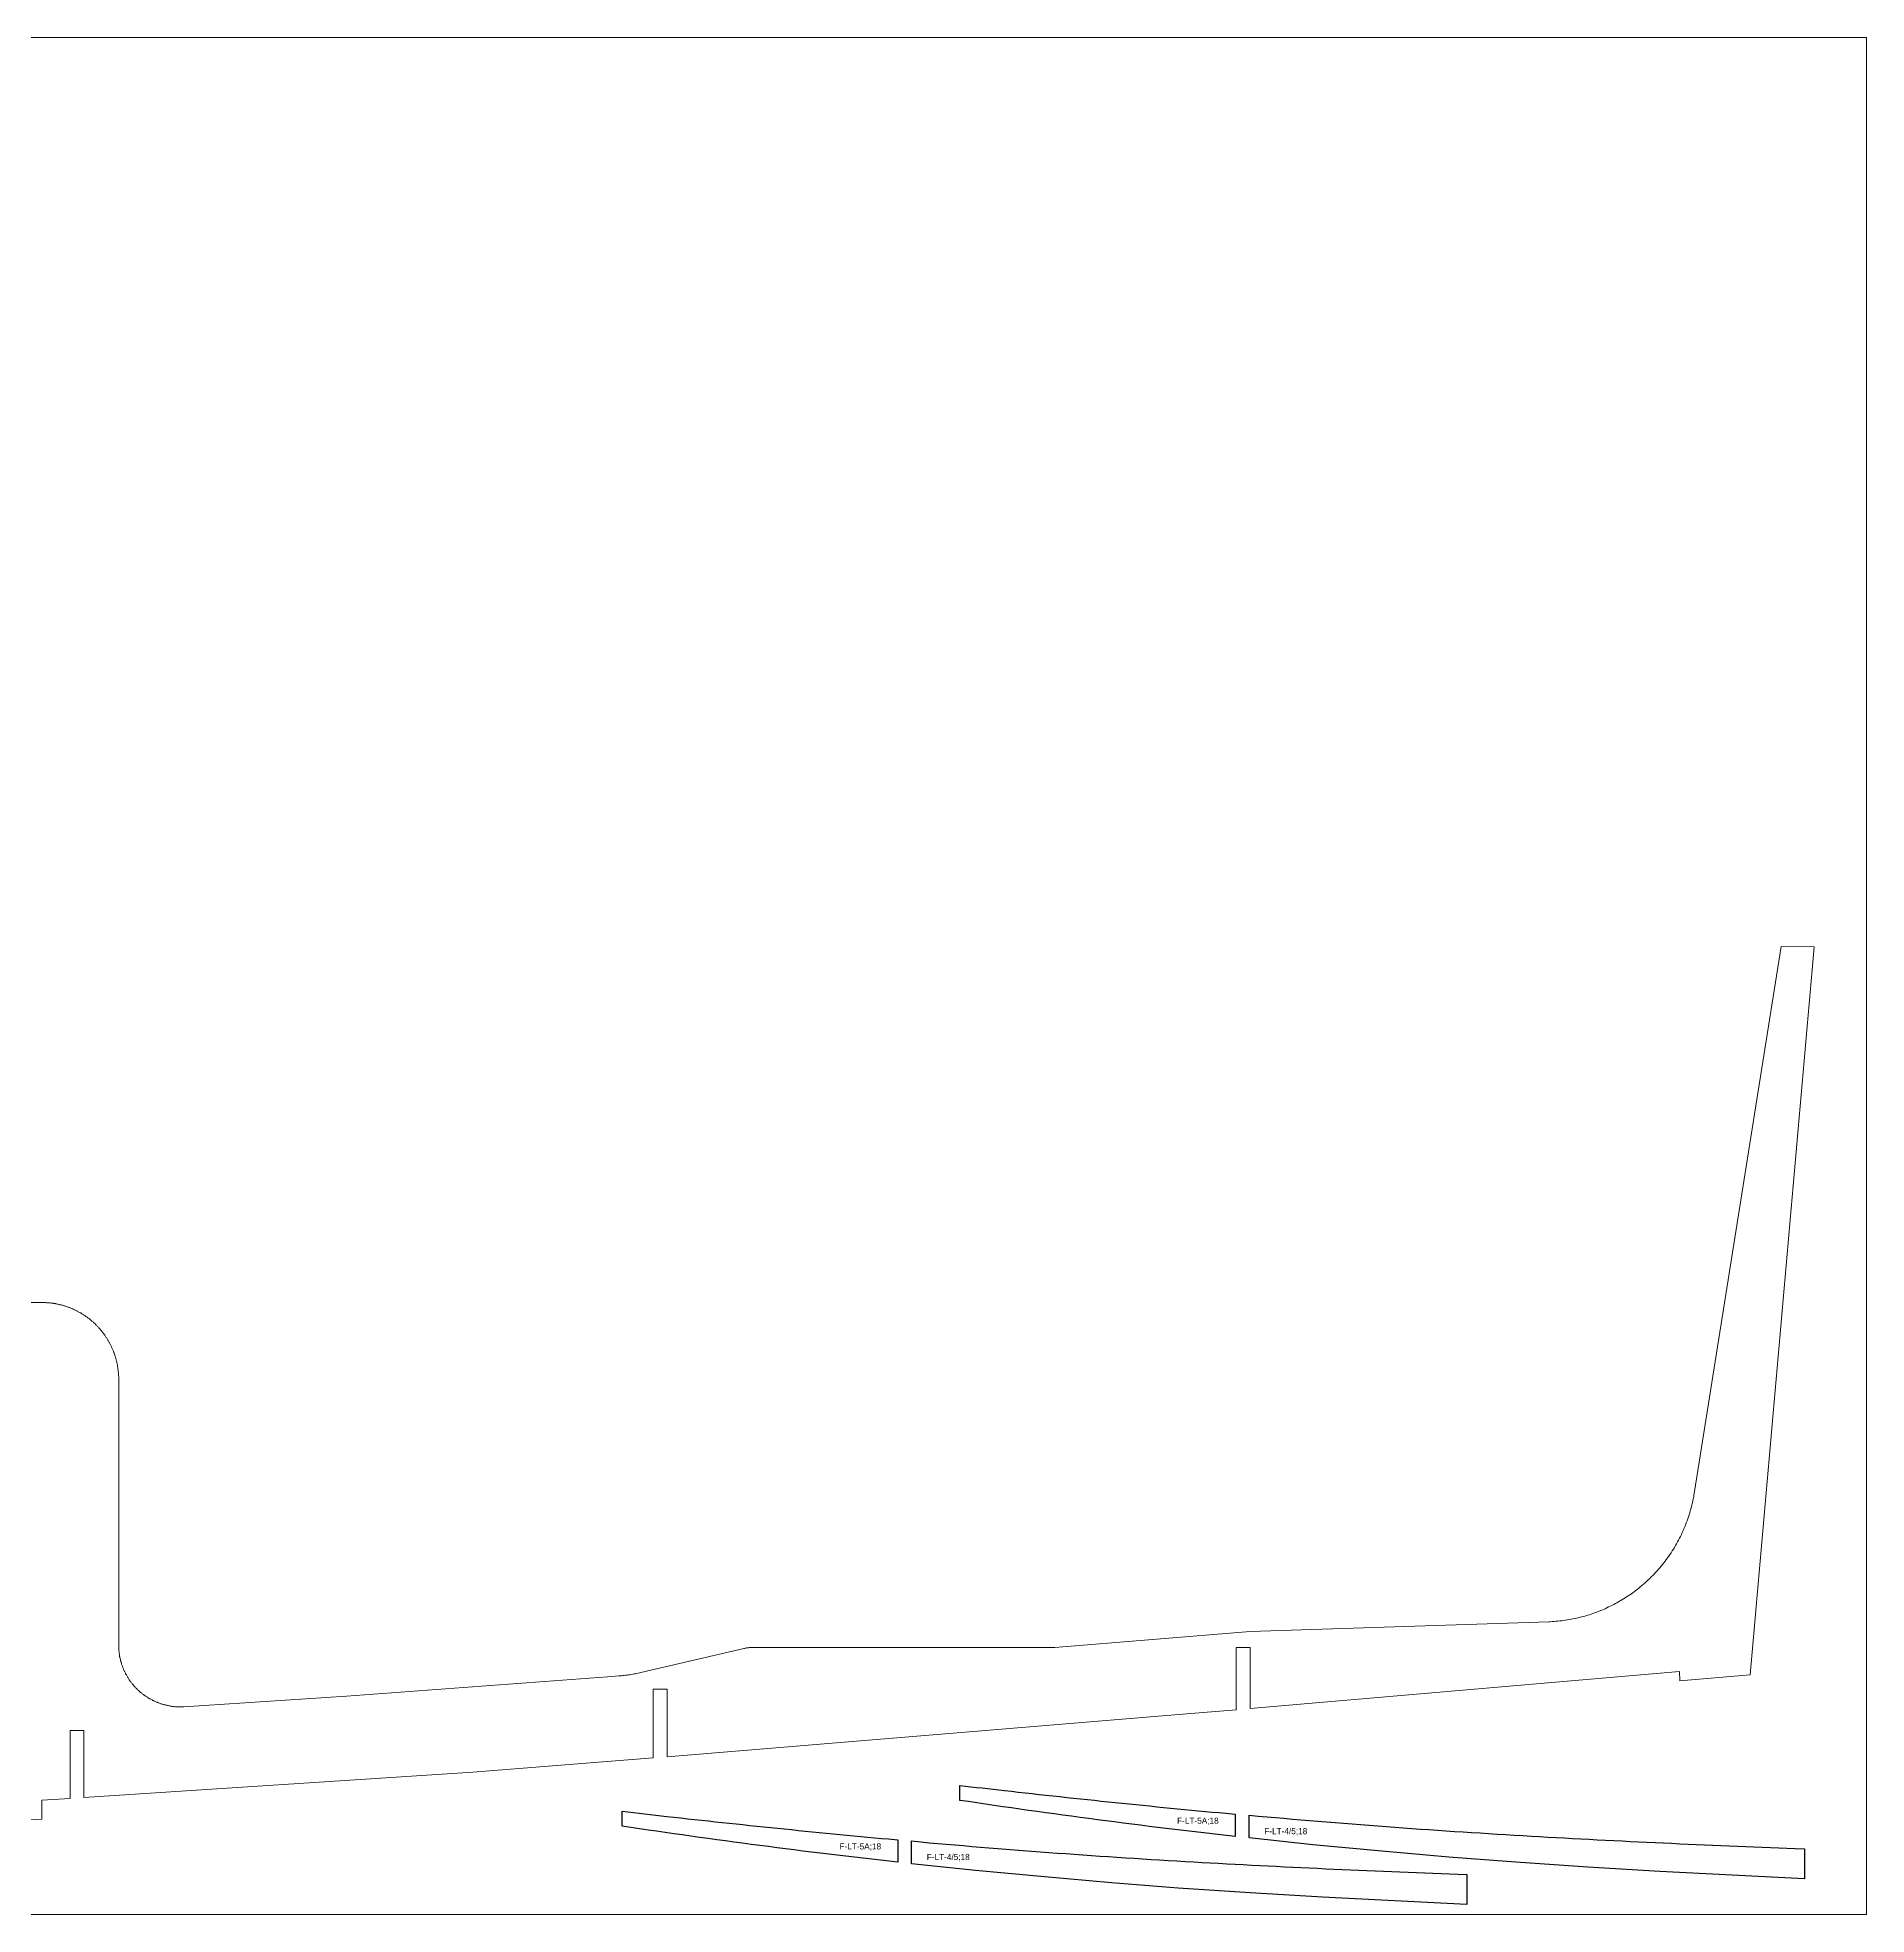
# Model space of a CAD drawing. Header units: millimetres. Extents: x 0 to 7720, y 0 to 5733.
# Drawn here: x 6531 to 7720, y 2966 to 4186 of the extents above; entities that cross this region are included whole.
import ezdxf

# ---------------------------------------------------------------- set-up
doc = ezdxf.new("R2010")
doc.units = ezdxf.units.MM
doc.layers.add('CORTE_9MM', color=4, linetype='Continuous')
doc.layers.add('plate', color=3, linetype='Continuous')

msp = doc.modelspace()

# ---------------------------------------------------------------- linework, layer by layer
at = {"layer": 'CORTE_9MM', "lineweight": 0}
for p, q in [((7319.4, 3139.4), (7310.4, 3139.4)), ((7310.4, 3139.4), (7310.4, 3099)), ((7319.4, 3099.8), (7319.4, 3139.4)), ((7598.4, 3123.9), (7319.4, 3099.8)), ((7598.8, 3117.9), (7598.4, 3123.9)), ((6940.4, 3112.4), (6931.4, 3112.4)), ((6931.4, 3112.4), (6931.4, 3067.8)), ((6940.4, 3068.5), (6940.4, 3112.4)), ((7644.4, 3121.7), (7598.8, 3117.9)), ((7310.4, 3099), (7280.8, 3096.6)), ((7280.8, 3096.6), (6940.4, 3068.5)), ((6561.4, 3085.6), (6552.4, 3085.6)), ((6552.4, 3085.6), (6552.4, 3041.3)), ((6561.4, 3041.9), (6561.4, 3085.6)), ((6931.4, 3067.8), (6814.2, 3058.4)), ((6814.2, 3058.4), (6561.4, 3041.9)), ((6552.4, 3041.3), (6534, 3040.2)), ((6534, 3040.2), (6534, 3027.8)), ((6534, 3027.8), (6385.7, 3019.2))]:
    msp.add_line(p, q, dxfattribs=at)
msp.add_lwpolyline([(5329.4, 3363.7), (6533.1, 3363.7), (6534.7, 3363.7), (6535.5, 3363.7), (6536.3, 3363.7), (6536.7, 3363.7), (6537.1, 3363.6), (6537.6, 3363.6), (6538, 3363.6), (6538.4, 3363.5), (6538.9, 3363.5), (6539.3, 3363.4), (6539.7, 3363.4), (6540.2, 3363.3), (6540.6, 3363.3), (6541, 3363.2), (6541.5, 3363.2), (6541.9, 3363.1), (6542.3, 3363), (6542.8, 3363), (6543.2, 3362.9), (6543.6, 3362.8), (6544.1, 3362.7), (6544.5, 3362.6), (6544.9, 3362.5), (6545.3, 3362.4), (6545.8, 3362.3), (6546.2, 3362.2), (6546.6, 3362.1), (6547, 3362), (6547.4, 3361.9), (6547.9, 3361.8), (6548.3, 3361.6), (6548.7, 3361.5), (6549.1, 3361.4), (6549.5, 3361.3), (6549.9, 3361.1), (6550.4, 3361), (6550.8, 3360.8), (6551.2, 3360.7), (6551.6, 3360.5), (6552, 3360.4), (6552.5, 3360.2), (6552.9, 3360), (6553.3, 3359.9), (6553.7, 3359.7), (6554.1, 3359.5), (6554.5, 3359.3), (6554.9, 3359.1), (6555.3, 3358.9), (6555.7, 3358.8), (6556.1, 3358.6), (6556.5, 3358.4), (6556.9, 3358.2), (6557.3, 3357.9), (6557.7, 3357.7), (6558.1, 3357.5), (6558.5, 3357.3), (6558.9, 3357.1), (6559.3, 3356.9), (6559.7, 3356.6), (6560.1, 3356.4), (6560.4, 3356.2), (6560.8, 3355.9), (6561.2, 3355.7), (6561.6, 3355.4), (6562, 3355.2), (6562.3, 3354.9), (6562.7, 3354.7), (6563.1, 3354.4), (6563.4, 3354.2), (6563.8, 3353.9), (6564.1, 3353.6), (6564.5, 3353.3), (6564.9, 3353.1), (6565.2, 3352.8), (6565.6, 3352.5), (6565.9, 3352.2), (6566.2, 3351.9), (6566.6, 3351.6), (6566.9, 3351.4), (6567.3, 3351.1), (6567.6, 3350.8), (6567.9, 3350.5), (6568.2, 3350.2), (6568.6, 3349.8), (6568.9, 3349.5), (6569.2, 3349.2), (6569.5, 3348.9), (6569.8, 3348.6), (6570.2, 3348.3), (6570.5, 3347.9), (6570.8, 3347.6), (6571.1, 3347.3), (6571.4, 3346.9), (6571.7, 3346.6), (6572, 3346.3), (6572.2, 3345.9), (6572.5, 3345.6), (6572.8, 3345.2), (6573.1, 3344.9), (6573.4, 3344.5), (6573.7, 3344.2), (6573.9, 3343.8), (6574.2, 3343.5), (6574.5, 3343.1), (6574.7, 3342.7), (6575, 3342.4), (6575.2, 3342), (6575.5, 3341.6), (6575.7, 3341.2), (6576, 3340.9), (6576.2, 3340.5), (6576.5, 3340.1), (6576.7, 3339.7), (6576.9, 3339.3), (6577.2, 3339), (6577.4, 3338.6), (6577.6, 3338.2), (6577.8, 3337.8), (6578, 3337.4), (6578.2, 3337), (6578.4, 3336.6), (6578.7, 3336.2), (6578.9, 3335.8), (6579, 3335.4), (6579.2, 3335), (6579.4, 3334.6), (6579.6, 3334.2), (6579.8, 3333.8), (6580, 3333.4), (6580.1, 3333), (6580.3, 3332.6), (6580.5, 3332.1), (6580.6, 3331.7), (6580.8, 3331.3), (6581, 3330.9), (6581.1, 3330.5), (6581.3, 3330), (6581.4, 3329.6), (6581.5, 3329.2), (6581.7, 3328.8), (6581.8, 3328.3), (6581.9, 3327.9), (6582.1, 3327.5), (6582.2, 3327.1), (6582.3, 3326.6), (6582.4, 3326.2), (6582.5, 3325.8), (6582.6, 3325.3), (6582.7, 3324.9), (6582.8, 3324.4), (6582.9, 3324), (6583, 3323.6), (6583.1, 3323.1), (6583.2, 3322.7), (6583.3, 3322.2), (6583.3, 3321.8), (6583.4, 3321.4), (6583.5, 3320.9), (6583.5, 3320.5), (6583.6, 3320), (6583.6, 3319.6), (6583.7, 3319.1), (6583.7, 3318.7), (6583.8, 3318.2), (6583.8, 3317.8), (6583.9, 3317.3), (6583.9, 3316.9), (6583.9, 3316.5), (6583.9, 3316), (6584, 3315.6), (6584, 3315.1), (6584, 3314.3), (6584, 3140.8), (6584, 3139.9), (6584, 3139.5), (6584, 3139), (6584.1, 3138.6), (6584.1, 3138.2), (6584.1, 3137.8), (6584.1, 3137.3), (6584.2, 3136.9), (6584.2, 3136.5), (6584.3, 3136), (6584.3, 3135.6), (6584.4, 3135.1), (6584.5, 3134.6), (6584.6, 3134.2), (6584.6, 3133.7), (6584.7, 3133.3), (6584.8, 3132.9), (6584.9, 3132.4), (6585, 3132), (6585.1, 3131.6), (6585.2, 3131.1), (6585.3, 3130.7), (6585.4, 3130.3), (6585.5, 3129.8), (6585.7, 3129.4), (6585.8, 3129), (6585.9, 3128.6), (6586.1, 3128.1), (6586.2, 3127.7), (6586.4, 3127.3), (6586.5, 3126.9), (6586.7, 3126.4), (6586.9, 3126), (6587, 3125.6), (6587.2, 3125.2), (6587.4, 3124.8), (6587.6, 3124.4), (6587.7, 3124), (6587.9, 3123.6), (6588.1, 3123.2), (6588.3, 3122.8), (6588.5, 3122.4), (6588.8, 3122), (6589, 3121.6), (6589.2, 3121.2), (6589.4, 3120.8), (6589.6, 3120.4), (6589.9, 3120), (6590.1, 3119.7), (6590.3, 3119.3), (6590.6, 3118.9), (6590.8, 3118.5), (6591.1, 3118.2), (6591.3, 3117.8), (6591.6, 3117.4), (6591.9, 3117.1), (6592.1, 3116.7), (6592.4, 3116.3), (6592.7, 3116), (6593, 3115.6), (6593.3, 3115.3), (6593.5, 3115), (6593.8, 3114.6), (6594.1, 3114.3), (6594.4, 3113.9), (6594.7, 3113.6), (6595, 3113.3), (6595.4, 3113), (6595.7, 3112.7), (6596, 3112.3), (6596.3, 3112), (6596.6, 3111.7), (6597, 3111.4), (6597.3, 3111.1), (6597.6, 3110.8), (6598, 3110.5), (6598.3, 3110.2), (6598.6, 3110), (6599, 3109.7), (6599.3, 3109.4), (6599.7, 3109.1), (6600, 3108.9), (6600.4, 3108.6), (6600.8, 3108.3), (6601.1, 3108.1), (6601.5, 3107.8), (6601.9, 3107.6), (6602.2, 3107.4), (6602.6, 3107.1), (6603, 3106.9), (6603.3, 3106.6), (6603.7, 3106.4), (6604.1, 3106.2), (6604.5, 3106), (6604.9, 3105.8), (6605.3, 3105.6), (6605.7, 3105.4), (6606.1, 3105.1), (6606.5, 3105), (6606.9, 3104.8), (6607.3, 3104.6), (6607.7, 3104.4), (6608.1, 3104.2), (6608.5, 3104), (6608.9, 3103.9), (6609.3, 3103.7), (6609.7, 3103.5), (6610.1, 3103.4), (6610.6, 3103.2), (6611, 3103.1), (6611.4, 3102.9), (6611.8, 3102.8), (6612.2, 3102.7), (6612.7, 3102.5), (6613.1, 3102.4), (6613.5, 3102.3), (6614, 3102.2), (6614.4, 3102.1), (6614.8, 3102), (6615.3, 3101.9), (6615.7, 3101.8), (6616.1, 3101.7), (6616.6, 3101.6), (6617, 3101.5), (6617.5, 3101.4), (6617.9, 3101.4), (6618.3, 3101.3), (6618.8, 3101.2), (6619.2, 3101.2), (6619.7, 3101.1), (6620.1, 3101.1), (6620.6, 3101), (6621, 3101), (6621.4, 3101), (6621.9, 3101), (6622.3, 3100.9), (6622.8, 3100.9), (6623.2, 3100.9), (6623.7, 3100.9), (6624.1, 3100.9), (6624.6, 3100.9), (6625, 3100.9), (6625.5, 3100.9), (6626.4, 3101), (6732, 3107.8), (6901.7, 3120.4), (6909, 3121), (6910.8, 3121.1), (6911.7, 3121.2), (6912.6, 3121.3), (6913.5, 3121.4), (6914.4, 3121.5), (6915.3, 3121.7), (6916.3, 3121.8), (6917.2, 3121.9), (6918.1, 3122.1), (6919, 3122.3), (6919.9, 3122.4), (6920.8, 3122.6), (6921.7, 3122.8), (6923.4, 3123.2), (6989.5, 3138.6), (6990.3, 3138.8), (6990.8, 3138.9), (6991.2, 3139), (6991.6, 3139.1), (6992.1, 3139.2), (6992.3, 3139.2), (6992.5, 3139.2), (6992.8, 3139.3), (6993, 3139.3), (6993.2, 3139.3), (6993.4, 3139.3), (6993.7, 3139.4), (6993.9, 3139.4), (6994.1, 3139.4), (6994.4, 3139.4), (6994.6, 3139.4), (6994.8, 3139.5), (6995.3, 3139.5), (6995.8, 3139.5), (6996.2, 3139.5), (7192.5, 3139.5), (7319.4, 3149.9), (7513.6, 3156.2), (7514.5, 3156.2), (7515.8, 3156.3), (7517, 3156.4), (7518.2, 3156.5), (7519.4, 3156.6), (7520.7, 3156.7), (7521.9, 3156.8), (7523.1, 3157), (7524.3, 3157.2), (7525.5, 3157.4), (7526.7, 3157.6), (7528, 3157.8), (7529.2, 3158), (7530.4, 3158.3), (7531.5, 3158.5), (7532.7, 3158.8), (7533.9, 3159.1), (7535.1, 3159.4), (7536.3, 3159.7), (7537.5, 3160.1), (7538.7, 3160.4), (7539.9, 3160.8), (7541, 3161.2), (7542.2, 3161.6), (7543.3, 3162), (7544.5, 3162.4), (7545.6, 3162.8), (7546.8, 3163.3), (7547.9, 3163.8), (7549, 3164.2), (7550.2, 3164.7), (7551.3, 3165.2), (7552.4, 3165.8), (7553.5, 3166.3), (7554.6, 3166.8), (7555.7, 3167.4), (7556.8, 3168), (7557.8, 3168.6), (7558.9, 3169.2), (7560, 3169.8), (7561, 3170.4), (7562.1, 3171), (7563.1, 3171.7), (7564.1, 3172.3), (7565.2, 3173), (7566.2, 3173.7), (7567.2, 3174.4), (7568.2, 3175.1), (7569.2, 3175.8), (7570.1, 3176.6), (7571.1, 3177.3), (7572.1, 3178.1), (7573, 3178.9), (7574.1, 3179.8), (7575.1, 3180.6), (7576.1, 3181.5), (7577.2, 3182.5), (7578.2, 3183.4), (7579.1, 3184.3), (7580.1, 3185.3), (7581.1, 3186.3), (7582, 3187.2), (7582.9, 3188.2), (7583.9, 3189.2), (7584.8, 3190.3), (7585.7, 3191.3), (7586.5, 3192.3), (7587.4, 3193.4), (7588.2, 3194.5), (7589.1, 3195.5), (7589.9, 3196.6), (7590.7, 3197.7), (7591.5, 3198.8), (7592.2, 3200), (7593, 3201.1), (7593.7, 3202.2), (7594.5, 3203.4), (7595.2, 3204.5), (7595.9, 3205.7), (7596.5, 3206.9), (7597.2, 3208.1), (7597.9, 3209.3), (7598.5, 3210.5), (7599.1, 3211.7), (7599.7, 3213), (7600.3, 3214.2), (7600.9, 3215.5), (7601.4, 3216.7), (7601.9, 3218), (7602.4, 3219.3), (7602.9, 3220.5), (7603.4, 3221.8), (7603.9, 3223.1), (7604.3, 3224.4), (7604.7, 3225.7), (7605.1, 3227), (7605.5, 3228.3), (7605.9, 3229.6), (7606.3, 3231), (7606.6, 3232.3), (7606.9, 3233.7), (7607.2, 3234.9), (7607.4, 3236.1), (7607.7, 3237.3), (7607.9, 3238.4), (7608.3, 3240.8), (7664.6, 3595.2), (7686.1, 3594.8, -0.000217), (7644.4, 3121.7), (7644.4, 3121.7)], format="xyb", dxfattribs=at)
at = {"layer": 'CORTE_9MM'}
for points in [[(7309.7, 3016.6, -0.009414), (7130.7, 3040.1), (7130.7, 3049.8, 0.000204), (7159.7, 3046.5, 0.005129), (7303.7, 3031.7), (7309.7, 3031.2), (7309.7, 3016.6)], [(7090.3, 2999.9, -0.009414), (6911.3, 3023.3), (6911.3, 3033, 0.000204), (6940.3, 3029.7, 0.005129), (7084.3, 3015), (7090.3, 3014.4), (7090.3, 2999.9)], [(7318.7, 3030.4), (7324.7, 3029.9, 0.008157), (7502.2, 3016.9, 0.005345), (7673.7, 3008.9), (7679.7, 3008.7), (7679.7, 2989.2), (7585.8, 2993.8), (7538.9, 2996.6), (7492, 2999.9), (7448.6, 3003.2), (7405.1, 3007), (7360.2, 3011.3), (7318.7, 3015.7), (7318.7, 3030.4)], [(7099.3, 3013.7), (7105.3, 3013.1, 0.008157), (7282.8, 3000.1, 0.005345), (7454.3, 2992.2), (7460.3, 2992), (7460.3, 2972.4), (7366.4, 2977.1), (7319.5, 2979.9), (7272.6, 2983.1), (7229.2, 2986.5), (7185.8, 2990.3), (7140.8, 2994.6), (7099.3, 2998.9), (7099.3, 3013.7)]]:
    msp.add_lwpolyline(points, format="xyb", close=True, dxfattribs=at)
at = {"layer": 'plate', "lineweight": 0}
msp.add_lwpolyline([(5280, 4185.9), (7720, 4185.9), (7720, 2965.9), (5280, 2965.9)], close=True, dxfattribs=at)

# ---------------------------------------------------------------- texts
at = {"lineweight": 0, "char_height": 4, "width": 9480.493, "attachment_point": 1}
for s, insert in [('F-LT-5A;18', (7271.9, 3028.9)), ('F-LT-4/5;18', (7328.6, 3022.1)), ('F-LT-5A;18', (7052.5, 3012.2)), ('F-LT-4/5;18', (7109.2, 3005.3))]:
    msp.add_mtext(s, dxfattribs=dict(at, insert=insert))

doc.saveas('drawing.dxf')
